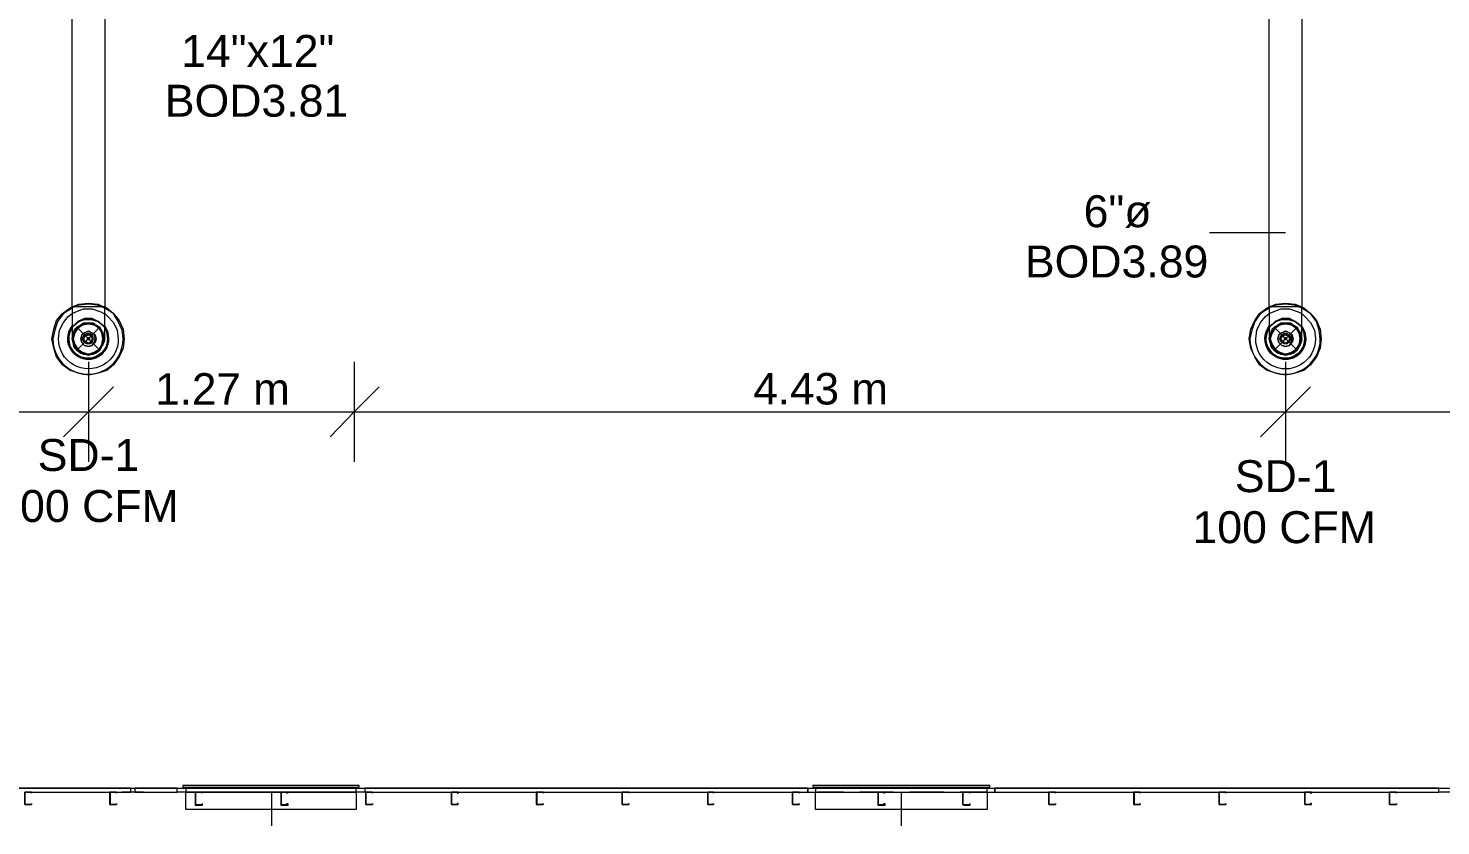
# Model space of a CAD drawing. Header units: metres. Extents: x -2 to 237, y -8 to 52.
# Drawn here: x 37.8 to 44.52, y 34.73 to 38.52 of the extents above; entities that cross this region are included whole.
import ezdxf

# ---------------------------------------------------------------- set-up
doc = ezdxf.new("R2010")
doc.units = ezdxf.units.M
doc.layers.add('HVAC - Ductos', color=5, linetype='Continuous', lineweight=0)
doc.layers.add('PDF4_Text', color=7, linetype='Continuous', lineweight=0)
doc.layers.add('PDF4_Geometry', color=7, linetype='Continuous', lineweight=0, true_color=0xaaaaaa)
doc.styles.add('PDF Helvetica', font='')
doc.styles.get('PDF Helvetica').set_extended_font_data('Helvetica')

msp = doc.modelspace()

# ---------------------------------------------------------------- linework, layer by layer
at = {"layer": 'HVAC - Ductos', "lineweight": 0}
for points in [[(38.1643, 38.819), (38.1643, 37.1972), (38.1597, 37.1972), (38.1505, 37.1972), (38.1413, 37.1972), (38.1231, 37.1972), (38.1047, 37.1972), (38.0864, 37.1972), (38.0681, 37.1972), (38.0497, 37.1972), (38.0315, 37.1972), (38.0177, 37.1972), (38.0131, 37.1972), (38.0085, 37.1972), (38.0085, 38.819)], [(43.8593, 38.819), (43.8593, 37.1972), (43.8547, 37.1972), (43.8455, 37.1972), (43.8363, 37.1972), (43.818, 37.1972), (43.7997, 37.1972), (43.7814, 37.1972), (43.763, 37.1972), (43.7447, 37.1972), (43.7264, 37.1972), (43.7126, 37.1972), (43.708, 37.1972), (43.7035, 37.1972), (43.7035, 38.819)], [(43.7814, 37.5499), (43.4194, 37.5499)], [(38.1643, 37.046), (38.1643, 37.0505), (38.1643, 37.0689), (38.1643, 37.1009), (38.1643, 37.1376), (38.1643, 37.1788), (38.1643, 37.1972), (38.1735, 37.1926), (38.2056, 37.1651), (38.233, 37.133), (38.2513, 37.0918), (38.2559, 37.046), (38.2513, 37.0001), (38.233, 36.9589), (38.2056, 36.9223), (38.1735, 36.8948), (38.1322, 36.8811), (38.0864, 36.8719), (38.0406, 36.8811), (37.9993, 36.8948), (37.9627, 36.9223), (37.9352, 36.9589), (37.9215, 37.0001), (37.9123, 37.046), (37.9215, 37.0918), (37.9352, 37.133), (37.9627, 37.1651), (37.9993, 37.1926), (38.0085, 37.1972), (38.0085, 37.156), (38.0085, 37.1147), (38.0085, 37.0826), (38.0085, 37.0597), (38.0085, 37.046), (38.0085, 37.0505), (38.0085, 37.046), (38.0131, 37.0277), (38.0177, 37.0093), (38.0315, 36.991), (38.0497, 36.9773), (38.0681, 36.9727), (38.0864, 36.9681), (38.1047, 36.9727), (38.1231, 36.9773), (38.1047, 36.9727), (38.0864, 36.9681), (38.0681, 36.9727), (38.0497, 36.9773), (38.0315, 36.991), (38.0177, 37.0093), (38.0131, 37.0277), (38.0085, 37.046)], [(38.0085, 37.1972), (38.0406, 37.2109), (38.0864, 37.2155), (38.1322, 37.2109), (38.1597, 37.1972)], [(38.1597, 37.1926), (38.1277, 37.2063), (38.0864, 37.2109), (38.0406, 37.2063), (38.0085, 37.1926)], [(38.1643, 37.1972), (38.1597, 37.1972), (38.1505, 37.1972), (38.1413, 37.1972), (38.1231, 37.1972), (38.1047, 37.1972), (38.0864, 37.1972), (38.0681, 37.1972), (38.0497, 37.1972), (38.0315, 37.1972), (38.0177, 37.1972), (38.0131, 37.1972), (38.0085, 37.1972)], [(38.0085, 37.1651), (38.0269, 37.1742), (38.0635, 37.188), (38.1047, 37.188), (38.1459, 37.1742), (38.1597, 37.1651)], [(43.8593, 37.046), (43.8593, 37.0505), (43.8593, 37.0689), (43.8593, 37.1009), (43.8593, 37.1376), (43.8593, 37.1788), (43.8593, 37.1972), (43.8684, 37.1926), (43.9005, 37.1651), (43.928, 37.133), (43.9463, 37.0918), (43.9509, 37.046), (43.9463, 37.0001), (43.928, 36.9589), (43.9005, 36.9223), (43.8684, 36.8948), (43.8272, 36.8811), (43.7814, 36.8719), (43.7356, 36.8811), (43.6943, 36.8948), (43.6576, 36.9223), (43.6348, 36.9589), (43.6164, 37.0001), (43.6073, 37.046), (43.6164, 37.0918), (43.6348, 37.133), (43.6576, 37.1651), (43.6943, 37.1926), (43.7035, 37.1972), (43.7035, 37.156), (43.7035, 37.1147), (43.7035, 37.0826), (43.7035, 37.0597), (43.7035, 37.046), (43.7035, 37.0505), (43.7035, 37.046), (43.708, 37.0277), (43.7126, 37.0093), (43.7264, 36.991), (43.7447, 36.9773), (43.763, 36.9727), (43.7814, 36.9681), (43.7997, 36.9727), (43.818, 36.9773), (43.8363, 36.991), (43.8455, 37.0093), (43.8547, 37.0277), (43.8593, 37.046), (43.8547, 37.0505), (43.8593, 37.046), (43.8547, 37.0277), (43.8455, 37.0093), (43.8363, 36.991), (43.818, 36.9773), (43.7997, 36.9727), (43.7814, 36.9681), (43.763, 36.9727), (43.7447, 36.9773), (43.7264, 36.991), (43.7126, 37.0093), (43.708, 37.0277), (43.7035, 37.046)], [(43.7035, 37.1972), (43.7356, 37.2109), (43.7814, 37.2155), (43.8272, 37.2109), (43.8593, 37.1972)], [(43.8547, 37.1926), (43.8226, 37.2063), (43.7814, 37.2109), (43.7356, 37.2063), (43.7035, 37.1926)], [(43.8593, 37.1972), (43.8547, 37.1972), (43.8455, 37.1972), (43.8363, 37.1972), (43.818, 37.1972), (43.7997, 37.1972), (43.7814, 37.1972), (43.763, 37.1972), (43.7447, 37.1972), (43.7264, 37.1972), (43.7126, 37.1972), (43.708, 37.1972), (43.7035, 37.1972)], [(43.7035, 37.1651), (43.7218, 37.1742), (43.7584, 37.188), (43.7997, 37.188), (43.8409, 37.1742), (43.8593, 37.1651)], [(38.1597, 37.0505), (38.1597, 37.0643), (38.1505, 37.0826), (38.1413, 37.1009), (38.1231, 37.1101), (38.1047, 37.1193), (38.0864, 37.1193), (38.0681, 37.1193), (38.0497, 37.1101), (38.0315, 37.1009), (38.0177, 37.0826), (38.0131, 37.0643), (38.0085, 37.0505)], [(38.0177, 37.0139), (38.036, 36.9956), (38.0223, 37.0093), (38.0131, 37.0277), (38.0131, 37.046), (38.0131, 37.0643), (38.0223, 37.0826), (38.036, 37.0964), (38.0497, 37.1101), (38.0681, 37.1147), (38.0864, 37.1193), (38.1047, 37.1147), (38.1231, 37.1101), (38.1368, 37.0964), (38.1505, 37.0826), (38.1551, 37.0643), (38.1597, 37.046), (38.1551, 37.0277), (38.1505, 37.0093), (38.1368, 36.9956)], [(38.0131, 37.0735), (38.0177, 37.0735), (38.0177, 37.078), (38.036, 37.0964), (38.0223, 37.0735), (38.0131, 37.046), (38.0223, 37.0185), (38.036, 36.9956), (38.0589, 36.9818), (38.0864, 36.9727), (38.1139, 36.9818), (38.1368, 36.9956), (38.1505, 37.0185), (38.1551, 37.046), (38.1505, 37.0735), (38.1368, 37.0964), (38.1139, 37.1101), (38.0864, 37.1147), (38.0589, 37.1101), (38.036, 37.0964), (38.0543, 37.1101)], [(38.0543, 37.1147), (38.0589, 37.1147)], [(38.0635, 37.1147), (38.0864, 37.1193), (38.1093, 37.1147)], [(38.1139, 37.1147), (38.1185, 37.1147)], [(38.1185, 37.1101), (38.1368, 37.0964), (38.1505, 37.078)], [(43.8547, 37.0505), (43.8547, 37.0643), (43.8455, 37.0826), (43.8363, 37.1009), (43.818, 37.1101), (43.7997, 37.1193), (43.7814, 37.1193), (43.763, 37.1193), (43.7447, 37.1101), (43.7264, 37.1009), (43.7126, 37.0826), (43.708, 37.0643), (43.7035, 37.0505)], [(43.7126, 37.0139), (43.731, 36.9956), (43.7172, 37.0093), (43.708, 37.0277), (43.708, 37.046), (43.708, 37.0643), (43.7172, 37.0826), (43.731, 37.0964), (43.7447, 37.1101), (43.763, 37.1147), (43.7814, 37.1193), (43.7997, 37.1147), (43.818, 37.1101), (43.8318, 37.0964), (43.8455, 37.0826), (43.8501, 37.0643), (43.8547, 37.046), (43.8501, 37.0277), (43.8455, 37.0093), (43.8318, 36.9956)], [(43.708, 37.0735), (43.7126, 37.0735), (43.7126, 37.078), (43.731, 37.0964), (43.7172, 37.0735), (43.708, 37.046), (43.7172, 37.0185), (43.731, 36.9956), (43.7538, 36.9818), (43.7814, 36.9727), (43.8089, 36.9818), (43.8318, 36.9956), (43.8455, 37.0185), (43.8501, 37.046), (43.8455, 37.0735), (43.8318, 37.0964), (43.8089, 37.1101), (43.7814, 37.1147), (43.7538, 37.1101), (43.731, 37.0964), (43.7493, 37.1101)], [(43.7493, 37.1147), (43.7538, 37.1147)], [(43.7584, 37.1147), (43.7814, 37.1193), (43.8043, 37.1147)], [(43.8089, 37.1147), (43.8134, 37.1147)], [(43.8134, 37.1101), (43.8318, 37.0964), (43.8455, 37.078)], [(38.0177, 37.0185), (38.0131, 37.046), (38.0177, 37.0689)], [(38.1551, 37.078), (38.1551, 37.0735)], [(38.1551, 37.0689), (38.1597, 37.046), (38.1551, 37.0185)], [(43.7126, 37.0185), (43.708, 37.046), (43.7126, 37.0689)], [(43.8501, 37.078), (43.8501, 37.0735)], [(43.8501, 37.0689), (43.8547, 37.046), (43.8501, 37.0185)], [(38.0177, 37.0139), (38.0177, 37.0185), (38.0131, 37.0185)], [(38.1505, 37.0139), (38.1368, 36.9956), (38.1231, 36.9818), (38.1047, 36.9727), (38.0864, 36.9727), (38.0681, 36.9727), (38.0497, 36.9818), (38.036, 36.9956)], [(38.0543, 36.9773), (38.036, 36.991)], [(38.0589, 36.9727), (38.0589, 36.9773), (38.0543, 36.9773)], [(38.1093, 36.9773), (38.0864, 36.9727), (38.0589, 36.9773)], [(38.1185, 36.9773), (38.1139, 36.9773), (38.1139, 36.9727)], [(38.1368, 36.991), (38.1185, 36.9773)], [(38.1231, 36.9773), (38.1277, 36.9818)], [(38.1551, 37.0185), (38.1551, 37.0139)], [(43.7126, 37.0139), (43.7126, 37.0185), (43.708, 37.0185)], [(43.8455, 37.0139), (43.8318, 36.9956), (43.818, 36.9818), (43.7997, 36.9727), (43.7814, 36.9727), (43.763, 36.9727), (43.7447, 36.9818), (43.731, 36.9956)], [(43.7493, 36.9773), (43.731, 36.991)], [(43.7538, 36.9727), (43.7538, 36.9773), (43.7493, 36.9773)], [(43.8043, 36.9773), (43.7814, 36.9727), (43.7538, 36.9773)], [(43.8134, 36.9773), (43.8089, 36.9773), (43.8089, 36.9727)], [(43.8318, 36.991), (43.8134, 36.9773)], [(43.8501, 37.0185), (43.8501, 37.0139)], [(38.0864, 36.936), (38.0864, 36.6978), (38.0864, 36.4595)], [(39.3509, 36.936), (39.3509, 36.6978), (39.3509, 36.4595)], [(43.7814, 36.936), (43.7814, 36.6978), (43.7814, 36.4595)], [(38.0864, 36.8719), (38.0864, 36.629)], [(43.7814, 36.8719), (43.7814, 36.5282)], [(38.2056, 36.8169), (38.0864, 36.6978), (37.9673, 36.5786)], [(39.47, 36.8169), (39.3509, 36.6978), (39.2364, 36.5786)], [(43.9005, 36.8169), (43.7814, 36.6978), (43.6622, 36.5786)], [(34.2561, 36.6978), (38.0864, 36.6978), (39.3509, 36.6978), (43.7814, 36.6978), (46.6541, 36.6978), (47.4879, 36.6978)], [(38.5354, 34.9109), (39.3738, 34.9109)], [(39.3509, 34.9201), (38.5583, 34.9201)], [(38.9569, 34.888), (38.9569, 34.7277)], [(41.5364, 34.9109), (41.5455, 34.9109), (41.5455, 34.888), (42.3611, 34.888), (42.3611, 34.8055), (41.5455, 34.8055), (41.5455, 34.888), (42.3611, 34.888), (42.3611, 34.9109), (42.3748, 34.9109), (42.3748, 34.9201), (41.5318, 34.9201), (41.5318, 34.9109), (42.3748, 34.9109)], [(42.3519, 34.9201), (41.5547, 34.9201)], [(41.9533, 34.888), (41.9533, 34.7277)]]:
    msp.add_lwpolyline(points, dxfattribs=at)
for points in [[(38.0085, 37.1926), (38.0039, 37.188), (37.9673, 37.1651), (37.9398, 37.1284), (37.9261, 37.0872), (37.9169, 37.046, 1.014015), (38.2513, 37.046), (38.2467, 37.0872), (38.2284, 37.1284), (38.2056, 37.1651), (38.1689, 37.188), (38.1597, 37.1926)], [(38.1643, 37.1651), (38.178, 37.1514), (38.2056, 37.1238), (38.2238, 37.0872), (38.2284, 37.046, -1.013316), (37.9444, 37.046), (37.9489, 37.0872), (37.9673, 37.1238), (37.9902, 37.1514), (38.0085, 37.1651)], [(43.7035, 37.1926), (43.6989, 37.188), (43.6622, 37.1651), (43.6348, 37.1284), (43.621, 37.0872), (43.6118, 37.046, 1.013813), (43.9463, 37.046), (43.9417, 37.0872), (43.928, 37.1284), (43.9005, 37.1651), (43.8638, 37.188), (43.8547, 37.1926)], [(43.8593, 37.1651), (43.873, 37.1514), (43.9005, 37.1238), (43.9188, 37.0872), (43.9234, 37.046, -1.013326), (43.6393, 37.046), (43.6439, 37.0872), (43.6622, 37.1238), (43.6852, 37.1514), (43.7035, 37.1651)]]:
    msp.add_lwpolyline(points, format="xyb", dxfattribs=at)
for points in [[(37.9902, 37.046, 1.018616), (38.1826, 37.046, -1.404954), (38.0085, 37.1055), (37.9948, 37.078), (37.9902, 37.046), (37.9993, 37.078), (38.0085, 37.0964, 1.353195), (38.178, 37.046), (38.1735, 37.078), (38.1643, 37.0964, -1.315461)], [(43.6852, 37.046, 1.019058), (43.8776, 37.046, -1.405531), (43.7035, 37.1055), (43.6898, 37.078), (43.6852, 37.046), (43.6943, 37.078), (43.7035, 37.0964, 1.353761), (43.873, 37.046), (43.8684, 37.078), (43.8593, 37.0964, -1.315461)]]:
    msp.add_lwpolyline(points, format="xyb", close=True, dxfattribs=at)
for points in [[(38.0085, 37.0964), (38.0131, 37.1055), (38.0406, 37.1284), (38.0681, 37.1376), (38.1001, 37.1376), (38.1322, 37.1284), (38.1597, 37.1055), (38.1322, 37.1284), (38.1047, 37.1422), (38.0681, 37.1422), (38.036, 37.1284), (38.0131, 37.1055), (38.0085, 37.1055), (38.0131, 37.1055)], [(38.1597, 37.1055), (38.1322, 37.1284), (38.1001, 37.1376), (38.0681, 37.1376), (38.0406, 37.1284), (38.0131, 37.1055), (38.036, 37.1284), (38.0681, 37.1422), (38.1047, 37.1422), (38.1322, 37.1284), (38.1597, 37.1055), (38.1643, 37.1055), (38.1597, 37.1055), (38.1643, 37.0964)], [(38.1826, 37.046), (38.178, 37.078), (38.1643, 37.1055), (38.178, 37.078)], [(43.7035, 37.0964), (43.708, 37.1055), (43.7356, 37.1284), (43.763, 37.1376), (43.7951, 37.1376), (43.8272, 37.1284), (43.8547, 37.1055), (43.8272, 37.1284), (43.7997, 37.1422), (43.763, 37.1422), (43.731, 37.1284), (43.708, 37.1055), (43.7035, 37.1055), (43.708, 37.1055)], [(43.8547, 37.1055), (43.8272, 37.1284), (43.7951, 37.1376), (43.763, 37.1376), (43.7356, 37.1284), (43.708, 37.1055), (43.731, 37.1284), (43.763, 37.1422), (43.7997, 37.1422), (43.8272, 37.1284), (43.8547, 37.1055), (43.8593, 37.1055), (43.8547, 37.1055), (43.8593, 37.0964)], [(43.8776, 37.046), (43.873, 37.078), (43.8593, 37.1055), (43.873, 37.078)], [(38.0543, 37.0643), (38.0497, 37.046), (38.0543, 37.0643), (38.0681, 37.0735), (38.0864, 37.0826), (38.1047, 37.0735), (38.1185, 37.0643), (38.1231, 37.046), (38.1185, 37.0277), (38.1047, 37.0139), (38.0864, 37.0093), (38.0681, 37.0139), (38.0543, 37.0277), (38.0497, 37.046), (38.0543, 37.0277), (38.0681, 37.0139), (38.0864, 37.0093), (38.1047, 37.0139), (38.1139, 37.0277), (38.1185, 37.046), (38.1139, 37.0643), (38.1047, 37.0735), (38.0864, 37.078), (38.0681, 37.0735)], [(38.0635, 37.0597), (38.0589, 37.046), (38.0635, 37.0597), (38.0773, 37.0689), (38.0955, 37.0689), (38.1047, 37.0597), (38.1093, 37.046), (38.1047, 37.0597), (38.0955, 37.0689), (38.0773, 37.0689)], [(38.1047, 37.0322), (38.1093, 37.046), (38.1047, 37.0322), (38.0955, 37.0231), (38.0773, 37.0231), (38.0635, 37.0322), (38.0589, 37.046), (38.0635, 37.0322), (38.0773, 37.0231), (38.0955, 37.0231)], [(38.0727, 37.0597), (38.0864, 37.0643), (38.1001, 37.0597), (38.1047, 37.046), (38.1001, 37.0322), (38.0864, 37.0231), (38.0727, 37.0322), (38.0635, 37.046)], [(38.0818, 37.0505), (38.0818, 37.046), (38.0818, 37.0505), (38.091, 37.0505), (38.091, 37.046), (38.0864, 37.0505)], [(38.0864, 37.0414), (38.091, 37.046), (38.091, 37.0414), (38.0818, 37.0414), (38.0818, 37.046), (38.0818, 37.0414)], [(38.1277, 36.9818), (38.1413, 36.991), (38.1505, 37.0093), (38.1597, 37.0277), (38.1643, 37.046), (38.1597, 37.0505), (38.1643, 37.046), (38.1597, 37.0277), (38.1505, 37.0093), (38.1413, 36.991)], [(43.7493, 37.0643), (43.7447, 37.046), (43.7493, 37.0643), (43.763, 37.0735), (43.7814, 37.0826), (43.7997, 37.0735), (43.8134, 37.0643), (43.818, 37.046), (43.8134, 37.0277), (43.7997, 37.0139), (43.7814, 37.0093), (43.763, 37.0139), (43.7493, 37.0277), (43.7447, 37.046), (43.7493, 37.0277), (43.763, 37.0139), (43.7814, 37.0093), (43.7997, 37.0139), (43.8089, 37.0277), (43.8134, 37.046), (43.8089, 37.0643), (43.7997, 37.0735), (43.7814, 37.078), (43.763, 37.0735)], [(43.763, 37.0597), (43.7538, 37.046), (43.7584, 37.0597), (43.7722, 37.0689), (43.7905, 37.0689), (43.7997, 37.0597), (43.8089, 37.046), (43.7997, 37.0322), (43.7905, 37.0231), (43.7722, 37.0231), (43.7584, 37.0322), (43.7538, 37.046), (43.763, 37.0322), (43.7722, 37.0231), (43.7905, 37.0231), (43.7997, 37.0322), (43.8043, 37.046), (43.7997, 37.0597), (43.7905, 37.0689), (43.7722, 37.0689)], [(43.7676, 37.0597), (43.7814, 37.0643), (43.7951, 37.0597), (43.7997, 37.046), (43.7951, 37.0322), (43.7814, 37.0231), (43.7676, 37.0322), (43.7584, 37.046)], [(43.7768, 37.0505), (43.7768, 37.046), (43.7768, 37.0505), (43.786, 37.0505), (43.786, 37.046), (43.7814, 37.0505)], [(43.7814, 37.0414), (43.786, 37.046), (43.786, 37.0414), (43.7768, 37.0414), (43.7768, 37.046), (43.7768, 37.0414)], [(39.3738, 34.9201), (38.5354, 34.9201), (38.5354, 34.9109), (38.5491, 34.9109), (38.5491, 34.888), (39.3601, 34.888), (39.3601, 34.9109), (39.3738, 34.9109)], [(39.3601, 34.888), (39.3601, 34.8055), (38.5491, 34.8055), (38.5491, 34.888)], [(38.6774, 34.888), (38.5583, 34.888)], [(38.9156, 34.888), (38.7599, 34.888)], [(39.1539, 34.888), (38.9981, 34.888)], [(39.3555, 34.888), (39.2364, 34.888)], [(41.6784, 34.888), (41.5547, 34.888)], [(41.9167, 34.888), (41.7563, 34.888)], [(42.1549, 34.888), (41.9945, 34.888)], [(42.3565, 34.888), (42.2328, 34.888)]]:
    msp.add_lwpolyline(points, close=True, dxfattribs=at)
at = {"layer": 'PDF4_Geometry', "color": 8, "lineweight": 0, "true_color": 0x808080}
for points in [[(38.1459, 37.0918), (38.1093, 37.1193), (38.0635, 37.1193), (38.0223, 37.0918), (38.0085, 37.046), (38.0223, 37.0001), (38.0635, 36.9727), (38.1093, 36.9727), (38.1459, 37.0001), (38.1643, 37.046)], [(43.8409, 37.0918), (43.8043, 37.1193), (43.7584, 37.1193), (43.7172, 37.0918), (43.7035, 37.046), (43.7172, 37.0001), (43.7584, 36.9727), (43.8043, 36.9727), (43.8409, 37.0001), (43.8593, 37.046)]]:
    msp.add_lwpolyline(points, close=True, dxfattribs=at)
for points in [[(38.0315, 37.1009), (38.1413, 36.991)], [(38.1413, 37.1009), (38.0315, 36.991)], [(43.7264, 37.1009), (43.8363, 36.991)], [(43.8363, 37.1009), (43.7264, 36.991)]]:
    msp.add_lwpolyline(points, dxfattribs=at)
at = {"layer": 'PDF4_Geometry', "lineweight": 0}
for points in [[(38.2193, 34.888), (38.288, 34.888), (38.288, 34.9063), (36.4003, 34.9063), (36.4003, 34.888), (36.5699, 34.888)], [(36.4003, 34.9063), (38.288, 34.9063), (38.2742, 34.9063), (38.2651, 34.9063), (38.2559, 34.9063), (38.2513, 34.9063), (38.2467, 34.9063), (38.2513, 34.9063), (38.2605, 34.9063), (38.2697, 34.9063), (38.2834, 34.9063), (38.2972, 34.9063), (38.3109, 34.9063), (38.32, 34.9063), (38.3338, 34.9063), (38.3384, 34.9063), (38.3476, 34.9063), (38.343, 34.9063), (38.3338, 34.9063), (38.3292, 34.9063), (38.3155, 34.9063), (38.3064, 34.9063), (38.5079, 34.9063)], [(37.8161, 34.888), (38.1918, 34.888)], [(38.3064, 34.888), (38.3155, 34.888), (38.3292, 34.888), (38.3338, 34.888), (38.343, 34.888), (38.3476, 34.888), (38.3384, 34.888), (38.3338, 34.888), (38.32, 34.888), (38.3109, 34.888), (38.2972, 34.888), (38.2834, 34.888), (38.2697, 34.888), (38.2605, 34.888), (38.2513, 34.888), (38.2467, 34.888), (38.2513, 34.888), (38.2559, 34.888), (38.2651, 34.888), (38.2742, 34.888), (38.288, 34.888)], [(39.4014, 34.9063), (39.4014, 34.888), (38.5079, 34.888), (38.5079, 34.9063), (39.4014, 34.9063), (41.5089, 34.9063), (42.3977, 34.9063), (44.5099, 34.9063)], [(41.4676, 34.888), (41.5089, 34.888), (41.5089, 34.9063), (39.4014, 34.9063), (39.4014, 34.888), (39.4105, 34.888)], [(39.438, 34.888), (39.8137, 34.888)], [(39.8458, 34.888), (40.2215, 34.888)], [(40.2489, 34.888), (40.6246, 34.888)], [(40.6567, 34.888), (41.0324, 34.888)], [(41.0599, 34.888), (41.4401, 34.888)], [(41.5089, 34.9063), (41.5089, 34.888), (42.3977, 34.888), (42.3977, 34.9063)], [(44.3082, 34.888), (44.5099, 34.888), (44.5099, 34.9063), (42.3977, 34.9063), (42.3977, 34.888), (42.6543, 34.888)], [(42.6864, 34.888), (43.062, 34.888)], [(43.0895, 34.888), (43.4653, 34.888)], [(43.4973, 34.888), (43.873, 34.888)], [(43.9005, 34.888), (44.2808, 34.888)], [(45.3986, 34.9063), (45.3986, 34.888), (44.5099, 34.888), (44.5099, 34.9063), (45.3986, 34.9063), (47.5062, 34.9063), (48.3951, 34.9063), (52.7018, 34.9063)]]:
    msp.add_lwpolyline(points, dxfattribs=at)
for points in [[(37.8161, 34.888), (37.784, 34.888), (37.784, 34.8285), (37.8161, 34.8285), (37.8161, 34.8331), (37.8161, 34.8285), (37.784, 34.8285), (37.784, 34.888), (37.8161, 34.888), (37.8161, 34.8834)], [(38.2193, 34.888), (38.1918, 34.888), (38.1872, 34.888), (38.1872, 34.8285), (38.1918, 34.8285), (38.2193, 34.8285), (38.2193, 34.8331), (38.2193, 34.8285), (38.1918, 34.8285), (38.1918, 34.888), (38.2193, 34.888), (38.2193, 34.8834)], [(38.5079, 34.9063), (38.3064, 34.9063), (38.3064, 34.888), (38.5079, 34.888)], [(38.5949, 34.888), (38.5949, 34.8285), (38.6271, 34.8285), (38.6271, 34.8331), (38.6271, 34.8239), (38.5949, 34.8239), (38.5949, 34.8285), (38.5949, 34.888), (38.6271, 34.888)], [(38.6271, 34.8834), (38.6271, 34.888)], [(39.0348, 34.8834), (39.0303, 34.8834), (39.0303, 34.888), (39.0027, 34.888), (39.0027, 34.8285), (39.0303, 34.8285), (39.0303, 34.8331), (39.0348, 34.8331), (39.0348, 34.8239), (39.0027, 34.8239), (39.0027, 34.8285), (39.0027, 34.888), (39.0348, 34.888)], [(39.438, 34.888), (39.4105, 34.888), (39.4059, 34.888), (39.4059, 34.8285), (39.4105, 34.8285), (39.438, 34.8285), (39.438, 34.8331), (39.438, 34.8285), (39.4105, 34.8285), (39.4059, 34.8285), (39.4059, 34.888), (39.4105, 34.888), (39.438, 34.888), (39.438, 34.8834)], [(39.8458, 34.888), (39.8137, 34.888), (39.8137, 34.8285), (39.8458, 34.8285), (39.8458, 34.8331), (39.8412, 34.8331), (39.8412, 34.8285), (39.8137, 34.8285), (39.8137, 34.888), (39.8412, 34.888), (39.8412, 34.8834), (39.8458, 34.8834)], [(40.2489, 34.888), (40.2215, 34.888), (40.2169, 34.888), (40.2169, 34.8285), (40.2215, 34.8285), (40.2489, 34.8285), (40.2489, 34.8331), (40.2489, 34.8285), (40.2215, 34.8285), (40.2215, 34.888), (40.2489, 34.888), (40.2489, 34.8834)], [(40.6567, 34.888), (40.6246, 34.888), (40.6246, 34.8285), (40.6567, 34.8285), (40.6567, 34.8331), (40.6567, 34.8285), (40.6246, 34.8285), (40.6246, 34.888), (40.6567, 34.888), (40.6567, 34.8834)], [(41.0599, 34.888), (41.0324, 34.888), (41.0324, 34.8285), (41.0599, 34.8285), (41.0599, 34.8331), (41.0599, 34.8285), (41.0324, 34.8285), (41.0324, 34.888), (41.0599, 34.888), (41.0599, 34.8834)], [(41.4676, 34.888), (41.4401, 34.888), (41.4356, 34.888), (41.4356, 34.8285), (41.4401, 34.8285), (41.4676, 34.8285), (41.4676, 34.8331), (41.4676, 34.8285), (41.4401, 34.8285), (41.4356, 34.8285), (41.4356, 34.888), (41.4401, 34.888), (41.4676, 34.888), (41.4676, 34.8834)], [(41.8754, 34.8834), (41.8708, 34.8834), (41.8708, 34.888), (41.8433, 34.888), (41.8433, 34.8285), (41.8708, 34.8285), (41.8708, 34.8331), (41.8754, 34.8331), (41.8754, 34.8239), (41.8433, 34.8239), (41.8433, 34.8285), (41.8433, 34.888), (41.8754, 34.888)], [(42.2511, 34.888), (42.2465, 34.888), (42.2465, 34.8285), (42.2511, 34.8285), (42.2786, 34.8285), (42.2786, 34.8331), (42.2786, 34.8239), (42.2511, 34.8239), (42.2465, 34.8285), (42.2465, 34.888), (42.2511, 34.888), (42.2786, 34.888)], [(42.2786, 34.8834), (42.2786, 34.888)], [(42.6864, 34.888), (42.6543, 34.888), (42.6543, 34.8285), (42.6864, 34.8285), (42.6864, 34.8331), (42.6864, 34.8285), (42.6543, 34.8285), (42.6543, 34.888), (42.6864, 34.888), (42.6864, 34.8834)], [(43.0895, 34.888), (43.062, 34.888), (43.0575, 34.888), (43.0575, 34.8285), (43.062, 34.8285), (43.0895, 34.8285), (43.0895, 34.8331), (43.0895, 34.8285), (43.062, 34.8285), (43.062, 34.888), (43.0895, 34.888), (43.0895, 34.8834)], [(43.4973, 34.888), (43.4653, 34.888), (43.4653, 34.8285), (43.4973, 34.8285), (43.4973, 34.8331), (43.4973, 34.8285), (43.4653, 34.8285), (43.4653, 34.888), (43.4973, 34.888), (43.4973, 34.8834)], [(43.9051, 34.888), (43.873, 34.888), (43.873, 34.8285), (43.9051, 34.8285), (43.9051, 34.8331), (43.9005, 34.8331), (43.9005, 34.8285), (43.873, 34.8285), (43.873, 34.888), (43.9005, 34.888), (43.9005, 34.8834), (43.9051, 34.8834)], [(44.3082, 34.888), (44.2808, 34.888), (44.2762, 34.888), (44.2762, 34.8285), (44.2808, 34.8285), (44.3082, 34.8285), (44.3082, 34.8331), (44.3082, 34.8285), (44.2808, 34.8285), (44.2762, 34.8285), (44.2762, 34.888), (44.2808, 34.888), (44.3082, 34.888), (44.3082, 34.8834)]]:
    msp.add_lwpolyline(points, close=True, dxfattribs=at)
at = {"layer": 'PDF4_Geometry', "color": 254, "lineweight": 0, "true_color": 0xd2d2d2}
for points in [[(41.0507, 34.888), (41.0553, 34.888)], [(43.0575, 34.8834), (43.062, 34.888), (43.0666, 34.888)], [(41.0324, 34.8651), (41.0324, 34.8697)]]:
    msp.add_lwpolyline(points, dxfattribs=at)

# ---------------------------------------------------------------- texts
at = {"layer": 'PDF4_Text', "lineweight": 0, "attachment_point": 4, "style": 'PDF Helvetica'}
for s, insert, char_height in [('14"x12"', (38.5276, 38.4157), 0.1519), ('BOD3.81', (38.4498, 38.1774), 0.1519), ('6"ø', (42.8207, 37.6505), 0.1519), ('BOD3.89', (42.5412, 37.4123), 0.1519), ('1.27 m', (38.4039, 36.8068), 0.15002), ('4.43 m', (41.2492, 36.8068), 0.15002), ('SD-1', (37.8449, 36.4913), 0.1519), ('SD-1', (43.5401, 36.3905), 0.1519), ('100 CFM', (37.6433, 36.2485), 0.1519), ('100 CFM', (43.3385, 36.1477), 0.1519)]:
    msp.add_mtext(s, dxfattribs=dict(at, insert=insert, char_height=char_height))

doc.saveas('drawing.dxf')
